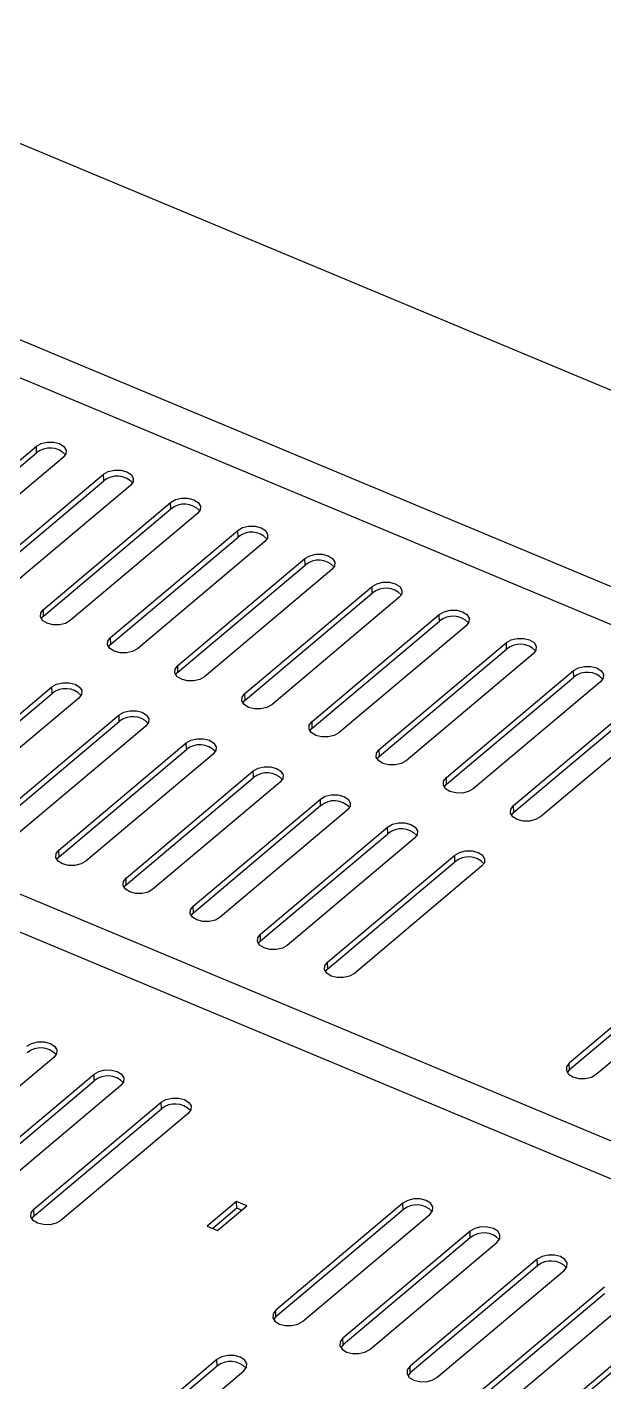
# Model space of a CAD drawing. Extents: x 0 to 841, y 0 to 594.
# Drawn here: x 717.11 to 734.46, y 159.68 to 200.41 of the extents above; entities that cross this region are included whole.
import ezdxf

# ---------------------------------------------------------------- set-up
doc = ezdxf.new("R2010")
doc.units = 0
doc.layers.get('0').update_dxf_attribs({"linetype": 'CONTINUOUS'})

msp = doc.modelspace()

# ---------------------------------------------------------------- linework, layer by layer
at = {"color": 7, "linetype": 'CONTINUOUS'}
for p, q in [((741.219, 186.754), (708.496, 200.406)), ((781.885, 163.889), (701.492, 197.431)), ((781.277, 163.003), (700.883, 196.544)), ((713.562, 184.587), (717.389, 187.806)), ((717.395, 187.606), (717.389, 187.806)), ((713.568, 184.387), (717.395, 187.606)), ((718.197, 187.469), (714.37, 184.25)), ((715.582, 183.744), (719.409, 186.963)), ((719.415, 186.763), (719.409, 186.963)), ((715.588, 183.544), (719.415, 186.763)), ((720.217, 186.626), (716.39, 183.407)), ((768.639, 152.746), (688.245, 186.288)), ((717.602, 182.901), (721.429, 186.12)), ((717.608, 182.701), (721.435, 185.92)), ((722.237, 185.783), (718.41, 182.564)), ((721.435, 185.92), (721.429, 186.12)), ((768.03, 151.86), (687.637, 185.402)), ((719.622, 182.058), (723.449, 185.278)), ((719.628, 181.858), (723.455, 185.077)), ((724.257, 184.94), (720.43, 181.721)), ((723.455, 185.077), (723.449, 185.278)), ((721.642, 181.216), (725.469, 184.435)), ((721.648, 181.016), (725.474, 184.235)), ((726.276, 184.098), (722.45, 180.879)), ((725.474, 184.235), (725.469, 184.435)), ((723.662, 180.373), (727.488, 183.592)), ((723.668, 180.173), (727.494, 183.392)), ((727.494, 183.392), (727.488, 183.592)), ((717.608, 182.701), (717.602, 182.901)), ((728.296, 183.255), (724.47, 180.036)), ((717.538, 182.619), (717.608, 182.701)), ((725.682, 179.53), (729.508, 182.749)), ((725.688, 179.33), (729.514, 182.549)), ((729.514, 182.549), (729.508, 182.749)), ((719.628, 181.858), (719.622, 182.058)), ((730.316, 182.412), (726.49, 179.193)), ((719.558, 181.776), (719.628, 181.858)), ((727.702, 178.687), (731.528, 181.906)), ((727.708, 178.487), (731.534, 181.706)), ((731.534, 181.706), (731.528, 181.906)), ((732.336, 181.569), (728.51, 178.35)), ((721.578, 180.933), (721.648, 181.016)), ((721.648, 181.016), (721.642, 181.216)), ((729.722, 177.845), (733.548, 181.064)), ((729.728, 177.645), (733.554, 180.864)), ((733.554, 180.864), (733.548, 181.064)), ((714.029, 177.354), (717.856, 180.573)), ((717.862, 180.373), (717.856, 180.573)), ((734.356, 180.727), (730.53, 177.508)), ((714.035, 177.154), (717.862, 180.373)), ((718.664, 180.236), (714.837, 177.017)), ((723.598, 180.09), (723.668, 180.173)), ((723.668, 180.173), (723.662, 180.373)), ((731.742, 177.002), (735.568, 180.221)), ((731.747, 176.802), (735.574, 180.021)), ((716.049, 176.511), (719.876, 179.73)), ((719.882, 179.53), (719.876, 179.73)), ((736.376, 179.884), (732.549, 176.665)), ((716.055, 176.311), (719.882, 179.53)), ((720.684, 179.393), (716.857, 176.174)), ((725.618, 179.247), (725.688, 179.33)), ((725.688, 179.33), (725.682, 179.53)), ((718.069, 175.668), (721.896, 178.887)), ((721.902, 178.687), (721.896, 178.887)), ((718.075, 175.468), (721.902, 178.687)), ((722.704, 178.55), (718.877, 175.331)), ((727.638, 178.405), (727.708, 178.487)), ((727.708, 178.487), (727.702, 178.687)), ((720.089, 174.826), (723.915, 178.045)), ((723.921, 177.844), (723.915, 178.045)), ((720.095, 174.625), (723.921, 177.844)), ((724.723, 177.707), (720.897, 174.488)), ((729.658, 177.562), (729.728, 177.645)), ((729.728, 177.645), (729.722, 177.845)), ((722.109, 173.983), (725.935, 177.202)), ((725.941, 177.002), (725.935, 177.202)), ((722.115, 173.783), (725.941, 177.002)), ((726.743, 176.865), (722.917, 173.646)), ((731.678, 176.719), (731.747, 176.802)), ((731.747, 176.802), (731.742, 177.002)), ((724.129, 173.14), (727.955, 176.359)), ((727.961, 176.159), (727.955, 176.359)), ((724.135, 172.94), (727.961, 176.159)), ((728.763, 176.022), (724.937, 172.803)), ((718.075, 175.468), (718.069, 175.668)), ((718.005, 175.386), (718.075, 175.468)), ((726.149, 172.297), (729.975, 175.516)), ((726.155, 172.097), (729.981, 175.316)), ((730.783, 175.179), (726.957, 171.96)), ((729.981, 175.316), (729.975, 175.516)), ((720.095, 174.625), (720.089, 174.826)), ((720.025, 174.543), (720.095, 174.625)), ((722.115, 173.783), (722.109, 173.983)), ((722.045, 173.7), (722.115, 173.783)), ((724.135, 172.94), (724.129, 173.14)), ((724.065, 172.857), (724.135, 172.94)), ((726.155, 172.097), (726.149, 172.297)), ((737.247, 172.482), (733.42, 169.263)), ((737.253, 172.282), (733.426, 169.063)), ((726.085, 172.015), (726.155, 172.097)), ((734.228, 168.926), (738.055, 172.145)), ((717.913, 169.436), (714.086, 166.217)), ((733.426, 169.063), (733.356, 168.981)), ((733.426, 169.063), (733.42, 169.263)), ((715.298, 165.711), (719.124, 168.931)), ((715.304, 165.511), (719.13, 168.73)), ((719.13, 168.73), (719.124, 168.931)), ((719.932, 168.593), (716.106, 165.374)), ((717.318, 164.869), (721.144, 168.088)), ((717.324, 164.669), (721.15, 167.888)), ((721.15, 167.888), (721.144, 168.088)), ((721.952, 167.751), (718.126, 164.532)), ((723.414, 165.104), (722.531, 164.361)), ((722.834, 164.234), (723.717, 164.977)), ((723.717, 164.977), (723.414, 165.104)), ((723.42, 164.903), (723.414, 165.104)), ((728.416, 165.054), (724.59, 161.835)), ((728.422, 164.854), (728.416, 165.054)), ((717.254, 164.586), (717.324, 164.669)), ((717.324, 164.669), (717.318, 164.869)), ((723.42, 164.903), (722.694, 164.293)), ((723.56, 164.845), (723.42, 164.903)), ((728.422, 164.854), (724.596, 161.635)), ((725.398, 161.498), (729.224, 164.717)), ((722.531, 164.361), (722.834, 164.234)), ((730.436, 164.211), (726.609, 160.992)), ((730.442, 164.011), (730.436, 164.211)), ((730.442, 164.011), (726.615, 160.792)), ((727.417, 160.655), (731.244, 163.874)), ((732.456, 163.368), (728.629, 160.149)), ((732.462, 163.168), (732.456, 163.368)), ((732.462, 163.168), (728.635, 159.949)), ((729.437, 159.812), (733.264, 163.031)), ((734.476, 162.526), (730.649, 159.307)), ((734.482, 162.325), (730.655, 159.106)), ((731.457, 158.969), (735.284, 162.188)), ((724.596, 161.635), (724.59, 161.835)), ((724.596, 161.635), (724.526, 161.552)), ((736.496, 161.683), (732.669, 158.464)), ((736.502, 161.483), (732.675, 158.264)), ((726.615, 160.792), (726.609, 160.992)), ((726.615, 160.792), (726.545, 160.709)), ((722.823, 160.349), (718.997, 157.13)), ((722.829, 160.149), (719.003, 156.93)), ((722.829, 160.149), (722.823, 160.349)), ((728.635, 159.949), (728.629, 160.149)), ((719.805, 156.793), (723.631, 160.012)), ((728.635, 159.949), (728.565, 159.867))]:
    msp.add_line(p, q, dxfattribs=at)
at = {"color": 7, "linetype": 'CONTINUOUS', "flags": 128}
for points in [[(717.389, 187.806), (717.532, 187.888), (717.715, 187.931), (717.91, 187.93), (718.087, 187.885), (718.219, 187.801), (718.287, 187.693), (718.279, 187.576), (718.197, 187.469)], [(719.409, 186.963), (719.552, 187.045), (719.735, 187.089), (719.93, 187.088), (720.107, 187.042), (720.239, 186.959), (720.306, 186.85), (720.299, 186.734), (720.217, 186.626)], [(721.429, 186.12), (721.572, 186.202), (721.755, 186.246), (721.95, 186.245), (722.127, 186.199), (722.259, 186.116), (722.326, 186.008), (722.318, 185.891), (722.237, 185.783)], [(723.449, 185.278), (723.592, 185.359), (723.775, 185.403), (723.97, 185.402), (724.147, 185.357), (724.279, 185.273), (724.346, 185.165), (724.338, 185.048), (724.257, 184.94)], [(725.469, 184.435), (725.612, 184.517), (725.795, 184.56), (725.99, 184.559), (726.167, 184.514), (726.299, 184.43), (726.366, 184.322), (726.358, 184.205), (726.276, 184.098)], [(727.488, 183.592), (727.632, 183.674), (727.815, 183.718), (728.01, 183.717), (728.187, 183.671), (728.319, 183.588), (728.386, 183.479), (728.378, 183.362), (728.296, 183.255)], [(718.41, 182.564), (718.266, 182.482), (718.083, 182.438), (717.889, 182.439), (717.712, 182.485), (717.579, 182.568), (717.512, 182.677), (717.52, 182.794), (717.602, 182.901)], [(729.508, 182.749), (729.652, 182.831), (729.835, 182.875), (730.03, 182.874), (730.207, 182.828), (730.339, 182.745), (730.406, 182.637), (730.398, 182.52), (730.316, 182.412)], [(720.43, 181.721), (720.286, 181.639), (720.103, 181.596), (719.908, 181.597), (719.731, 181.642), (719.599, 181.726), (719.532, 181.834), (719.54, 181.951), (719.622, 182.058)], [(731.528, 181.906), (731.672, 181.988), (731.855, 182.032), (732.05, 182.031), (732.227, 181.986), (732.359, 181.902), (732.426, 181.794), (732.418, 181.677), (732.336, 181.569)], [(722.45, 180.879), (722.306, 180.797), (722.123, 180.753), (721.928, 180.754), (721.751, 180.8), (721.619, 180.883), (721.552, 180.991), (721.56, 181.108), (721.642, 181.216)], [(733.548, 181.064), (733.692, 181.146), (733.875, 181.189), (734.07, 181.188), (734.247, 181.143), (734.379, 181.059), (734.446, 180.951), (734.438, 180.834), (734.356, 180.727)], [(717.856, 180.573), (717.999, 180.655), (718.182, 180.699), (718.377, 180.698), (718.554, 180.652), (718.686, 180.569), (718.753, 180.46), (718.746, 180.343), (718.664, 180.236)], [(724.47, 180.036), (724.326, 179.954), (724.143, 179.91), (723.948, 179.911), (723.771, 179.957), (723.639, 180.04), (723.572, 180.149), (723.58, 180.265), (723.662, 180.373)], [(719.876, 179.73), (720.019, 179.812), (720.202, 179.856), (720.397, 179.855), (720.574, 179.809), (720.706, 179.726), (720.773, 179.617), (720.765, 179.501), (720.684, 179.393)], [(726.49, 179.193), (726.346, 179.111), (726.163, 179.067), (725.968, 179.068), (725.791, 179.114), (725.659, 179.197), (725.592, 179.306), (725.6, 179.423), (725.682, 179.53)], [(721.896, 178.887), (722.039, 178.969), (722.222, 179.013), (722.417, 179.012), (722.594, 178.966), (722.726, 178.883), (722.793, 178.775), (722.785, 178.658), (722.704, 178.55)], [(728.51, 178.35), (728.366, 178.268), (728.183, 178.225), (727.988, 178.226), (727.811, 178.271), (727.679, 178.355), (727.612, 178.463), (727.62, 178.58), (727.702, 178.687)], [(723.915, 178.045), (724.059, 178.126), (724.242, 178.17), (724.437, 178.169), (724.614, 178.124), (724.746, 178.04), (724.813, 177.932), (724.805, 177.815), (724.723, 177.707)], [(730.53, 177.508), (730.386, 177.426), (730.203, 177.382), (730.008, 177.383), (729.831, 177.429), (729.699, 177.512), (729.632, 177.62), (729.64, 177.737), (729.722, 177.845)], [(725.935, 177.202), (726.079, 177.284), (726.262, 177.327), (726.457, 177.326), (726.634, 177.281), (726.766, 177.197), (726.833, 177.089), (726.825, 176.972), (726.743, 176.865)], [(732.549, 176.665), (732.406, 176.583), (732.223, 176.539), (732.028, 176.54), (731.851, 176.586), (731.719, 176.669), (731.652, 176.777), (731.66, 176.894), (731.742, 177.002)], [(727.955, 176.359), (728.099, 176.441), (728.282, 176.485), (728.477, 176.484), (728.654, 176.438), (728.786, 176.355), (728.853, 176.246), (728.845, 176.129), (728.763, 176.022)], [(718.877, 175.331), (718.733, 175.249), (718.55, 175.205), (718.355, 175.206), (718.178, 175.252), (718.046, 175.335), (717.979, 175.444), (717.987, 175.561), (718.069, 175.668)], [(729.975, 175.516), (730.119, 175.598), (730.302, 175.642), (730.497, 175.641), (730.674, 175.595), (730.806, 175.512), (730.873, 175.404), (730.865, 175.287), (730.783, 175.179)], [(720.897, 174.488), (720.753, 174.406), (720.57, 174.363), (720.375, 174.364), (720.198, 174.409), (720.066, 174.493), (719.999, 174.601), (720.007, 174.718), (720.089, 174.826)], [(722.917, 173.646), (722.773, 173.564), (722.59, 173.52), (722.395, 173.521), (722.218, 173.567), (722.086, 173.65), (722.019, 173.758), (722.027, 173.875), (722.109, 173.983)], [(724.937, 172.803), (724.793, 172.721), (724.61, 172.677), (724.415, 172.678), (724.238, 172.724), (724.106, 172.807), (724.039, 172.916), (724.047, 173.032), (724.129, 173.14)], [(726.957, 171.96), (726.813, 171.878), (726.63, 171.834), (726.435, 171.835), (726.258, 171.881), (726.126, 171.964), (726.059, 172.073), (726.067, 172.19), (726.149, 172.297)], [(717.105, 169.773), (717.248, 169.855), (717.431, 169.899), (717.626, 169.898), (717.803, 169.852), (717.935, 169.769), (718.002, 169.661), (717.994, 169.544), (717.913, 169.436)], [(719.124, 168.931), (719.268, 169.012), (719.451, 169.056), (719.646, 169.055), (719.823, 169.01), (719.955, 168.926), (720.022, 168.818), (720.014, 168.701), (719.932, 168.593)], [(733.42, 169.263), (733.339, 169.156), (733.331, 169.039), (733.398, 168.93), (733.53, 168.847), (733.707, 168.801), (733.902, 168.8), (734.085, 168.844), (734.228, 168.926)], [(721.144, 168.088), (721.288, 168.17), (721.471, 168.213), (721.666, 168.212), (721.843, 168.167), (721.975, 168.083), (722.042, 167.975), (722.034, 167.858), (721.952, 167.751)], [(729.224, 164.717), (729.306, 164.824), (729.314, 164.941), (729.247, 165.05), (729.115, 165.133), (728.938, 165.179), (728.743, 165.18), (728.56, 165.136), (728.416, 165.054)], [(718.126, 164.532), (717.982, 164.45), (717.799, 164.406), (717.604, 164.407), (717.427, 164.453), (717.295, 164.536), (717.228, 164.644), (717.236, 164.761), (717.318, 164.869)], [(731.244, 163.874), (731.326, 163.982), (731.334, 164.098), (731.267, 164.207), (731.135, 164.29), (730.958, 164.336), (730.763, 164.337), (730.58, 164.293), (730.436, 164.211)], [(733.264, 163.031), (733.346, 163.139), (733.354, 163.256), (733.287, 163.364), (733.154, 163.447), (732.977, 163.493), (732.783, 163.494), (732.6, 163.45), (732.456, 163.368)], [(724.59, 161.835), (724.508, 161.727), (724.5, 161.61), (724.567, 161.502), (724.699, 161.419), (724.876, 161.373), (725.071, 161.372), (725.254, 161.416), (725.398, 161.498)], [(726.609, 160.992), (726.528, 160.884), (726.52, 160.768), (726.587, 160.659), (726.719, 160.576), (726.896, 160.53), (727.091, 160.529), (727.274, 160.573), (727.417, 160.655)], [(723.631, 160.012), (723.713, 160.12), (723.721, 160.236), (723.654, 160.345), (723.522, 160.428), (723.345, 160.474), (723.15, 160.475), (722.967, 160.431), (722.823, 160.349)], [(728.629, 160.149), (728.548, 160.042), (728.54, 159.925), (728.607, 159.816), (728.739, 159.733), (728.916, 159.687), (729.111, 159.686), (729.294, 159.73), (729.437, 159.812)]]:
    msp.add_lwpolyline(points, dxfattribs=at)
at = {"color": 7, "linetype": 'CONTINUOUS'}
for centre in [(717.802, 187.116), (719.822, 186.273), (721.842, 185.43), (723.862, 184.587), (725.882, 183.745), (727.902, 182.902), (729.922, 182.059), (731.941, 181.216), (733.961, 180.374), (718.269, 179.883), (720.289, 179.04), (722.309, 178.197), (724.329, 177.354), (726.349, 176.512), (728.369, 175.669), (730.388, 174.826), (717.518, 169.083), (719.538, 168.24), (721.558, 167.398), (728.829, 164.364), (730.849, 163.521), (732.869, 162.678), (723.236, 159.659)]:
    msp.add_arc(centre, 0.637, 43.1354, 129.7287, dxfattribs=at)

doc.saveas('drawing.dxf')
